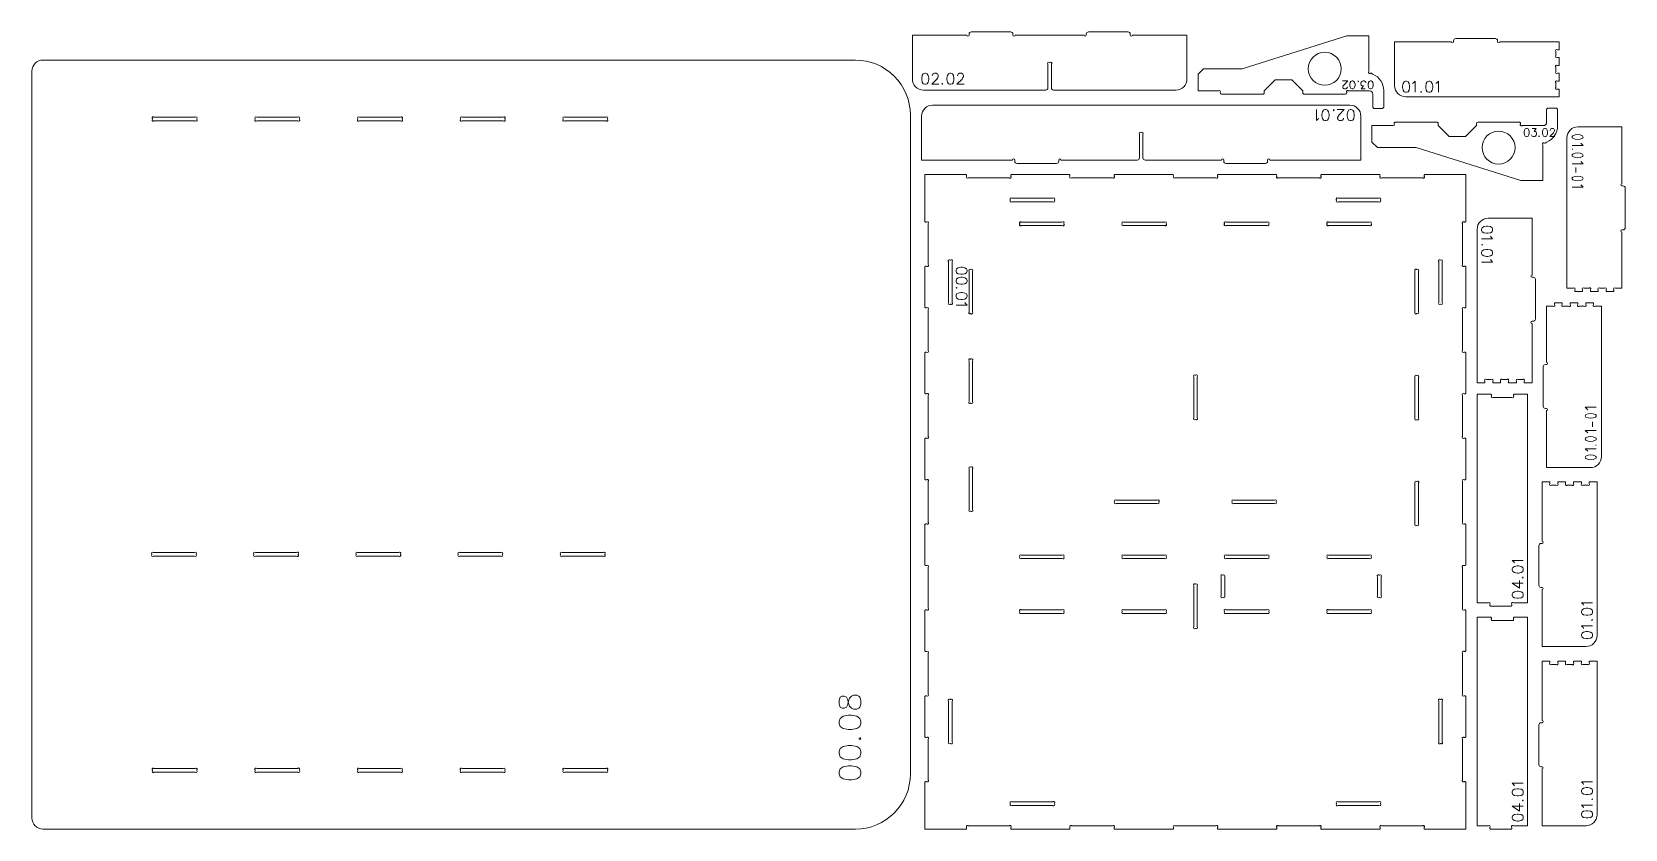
# Model space of a CAD drawing. Extents: x 10 to 1461, y 10 to 736.
import ezdxf

# ---------------------------------------------------------------- set-up
doc = ezdxf.new("R2010")
doc.units = 0
doc.layers.add('cut', color=7, linetype='Continuous', lineweight=0)
doc.layers.add('mark', color=7, linetype='Continuous', lineweight=0)

msp = doc.modelspace()

# ---------------------------------------------------------------- linework, layer by layer
at = {"layer": 'cut'}
for points in [[(812, 732.9), (861.6, 732.9, 1), (863.6, 732.9), (863.6, 733.9, -0.414214), (865.6, 735.9), (901.6, 735.9, -0.414214), (903.6, 733.9), (903.6, 732.9, 1), (905.6, 732.9), (968.4, 732.9, 1), (970.4, 732.9), (970.4, 733.9, -0.414214), (972.4, 735.9), (1008.4, 735.9, -0.414214), (1010.4, 733.9), (1010.4, 732.9, 1), (1012.4, 732.9), (1062, 732.9), (1062, 692.9, -0.414214), (1052, 682.9), (940.6, 682.9, -0.414214), (938.6, 684.9), (938.6, 706.7, 1), (937.2, 708.1), (936.8, 708.1, 1), (935.4, 706.7), (935.4, 684.9, -0.414214), (933.4, 682.9), (822, 682.9, -0.414214), (812, 692.9)], [(1227.7, 732.3), (1227.7, 699.7, 1), (1229.2, 698.3), (1230, 698.3, -0.282511), (1230.8, 697.8, 0.17913), (1231.4, 697.3, -0.303444), (1241.2, 682.5), (1241.2, 667.3), (1240.2, 666.3), (1232.2, 666.3), (1231.2, 667.3), (1231.2, 679.3, 0.414214), (1228.2, 682.3), (1208.9, 682.3, 1), (1207.5, 680.9), (1207.5, 680.3, -0.414214), (1206.5, 679.3), (1168.5, 679.3, -0.414214), (1167.5, 680.3), (1167.5, 682.3), (1157.5, 692.3), (1142.4, 692.3), (1132.4, 682.3), (1132.4, 680.3, -0.414214), (1131.4, 679.3), (1093.4, 679.3, -0.414214), (1092.4, 680.3), (1092.4, 680.9, 1), (1091, 682.3), (1072.2, 682.3), (1072.2, 697.3), (1077.2, 702.3), (1112.4, 702.3), (1207.7, 732.3)], [(1251.1, 726.8), (1302.9, 726.8, 1), (1304.9, 726.8), (1304.9, 727.8, -0.414214), (1306.9, 729.8), (1342.9, 729.8, -0.414214), (1344.9, 727.8), (1344.9, 726.8, 1), (1346.9, 726.8), (1401.1, 726.8), (1401.1, 719.7), (1399.4, 719.7, 1), (1398, 718.3), (1398, 713.9, 1), (1399.4, 712.5), (1401.1, 712.5), (1401.1, 705.4), (1399.4, 705.4, 1), (1398, 704), (1398, 699.6, 1), (1399.4, 698.2), (1401.1, 698.2), (1401.1, 691.1), (1399.4, 691.1, 1), (1398, 689.7), (1398, 685.3, 1), (1399.4, 683.9), (1401.1, 683.9), (1401.1, 676.8), (1261.1, 676.8, -0.414214), (1251.1, 686.8)], [(810.2, 360.2), (810.2, 60.2, -0.414214), (760.2, 10.2), (20.2, 10.2, -0.414214), (10.2, 20.2), (10.2, 700.2, -0.414214), (20.2, 710.2), (760.2, 710.2, -0.414214), (810.2, 660.2)], [(1220.4, 619.2), (1137.5, 619.2, 1), (1135.5, 619.2), (1135.5, 618.2, -0.414214), (1133.5, 616.2), (1097.5, 616.2, -0.414214), (1095.5, 618.2), (1095.5, 619.2, 1), (1093.5, 619.2), (1024, 619.2, -0.414214), (1022, 621.2), (1022, 642.9, 1), (1020.5, 644.4), (1020.2, 644.4, 1), (1018.8, 642.9), (1018.8, 621.2, -0.414214), (1016.8, 619.2), (947.3, 619.2, 1), (945.3, 619.2), (945.3, 618.2, -0.414214), (943.3, 616.2), (907.3, 616.2, -0.414214), (905.3, 618.2), (905.3, 619.2, 1), (903.3, 619.2), (820.4, 619.2), (820.4, 659.2, -0.414214), (830.4, 669.2), (1210.4, 669.2, -0.414214), (1220.4, 659.2)], [(158.9, 654.9, 1), (160.3, 656.3), (160.3, 656.9, 1), (158.9, 658.3), (121.3, 658.3, 1), (119.9, 656.9), (119.9, 656.3, 1), (121.3, 654.9)], [(252.4, 654.9, 1), (253.9, 656.3), (253.9, 656.9, 1), (252.4, 658.3), (214.9, 658.3, 1), (213.5, 656.9), (213.5, 656.3, 1), (214.9, 654.9)], [(346, 654.9, 1), (347.4, 656.3), (347.4, 656.9, 1), (346, 658.3), (308.4, 658.3, 1), (307, 656.9), (307, 656.3, 1), (308.4, 654.9)], [(439.5, 654.9, 1), (440.9, 656.3), (440.9, 656.9, 1), (439.5, 658.3), (401.9, 658.3, 1), (400.5, 656.9), (400.5, 656.3, 1), (401.9, 654.9)], [(533.1, 654.9, 1), (534.5, 656.3), (534.5, 656.9, 1), (533.1, 658.3), (495.5, 658.3, 1), (494.1, 656.9), (494.1, 656.3, 1), (495.5, 654.9)], [(1230.5, 635.6), (1230.5, 650.6), (1249.4, 650.6, 1), (1250.8, 652), (1250.8, 652.6, -0.414214), (1251.8, 653.6), (1289.8, 653.6, -0.414214), (1290.8, 652.6), (1290.8, 650.6), (1300.8, 640.6), (1315.8, 640.6), (1325.8, 650.6), (1325.8, 652.6, -0.414214), (1326.8, 653.6), (1364.8, 653.6, -0.414214), (1365.8, 652.6), (1365.8, 652, 1), (1367.3, 650.6), (1386.6, 650.6, 0.414214), (1389.6, 653.6), (1389.6, 665.6), (1390.6, 666.6), (1398.6, 666.6), (1399.6, 665.6), (1399.6, 650.4, -0.303444), (1389.7, 635.6, 0.17913), (1389.2, 635.2, -0.282511), (1388.3, 634.6), (1387.5, 634.6, 1), (1386.1, 633.2), (1386.1, 600.6), (1366.1, 600.6), (1270.8, 630.6), (1235.5, 630.6)], [(1458.1, 649.5), (1458.1, 597.7, 1), (1458.1, 595.7), (1459.1, 595.7, -0.414214), (1461.1, 593.7), (1461.1, 557.7, -0.414214), (1459.1, 555.7), (1458.1, 555.7, 1), (1458.1, 553.7), (1458.1, 502.6), (1452.2, 502.6, 1), (1450.8, 501.2), (1450.8, 499.5), (1443.8, 499.5), (1443.8, 501.2, 1), (1442.4, 502.6), (1438, 502.6, 1), (1436.6, 501.2), (1436.6, 499.5), (1429.6, 499.5), (1429.6, 501.2, 1), (1428.2, 502.6), (1423.7, 502.6, 1), (1422.3, 501.2), (1422.3, 499.5), (1415.3, 499.5), (1415.3, 501.2, 1), (1413.9, 502.6), (1408.1, 502.6), (1408.1, 639.5, -0.414214), (1418.1, 649.5)], [(823.4, 606), (860.4, 606, -0.414214), (861.4, 605), (861.4, 604.3, 1), (862.8, 602.9), (900.1, 602.9, 1), (901.6, 604.3), (901.6, 605, -0.414214), (902.6, 606), (954.5, 606, -0.414214), (955.5, 605), (955.5, 604.3, 1), (956.9, 602.9), (994.3, 602.9, 1), (995.7, 604.3), (995.7, 605, -0.414214), (996.7, 606), (1048.7, 606, -0.414214), (1049.7, 605), (1049.7, 604.3, 1), (1051.1, 602.9), (1088.4, 602.9, 1), (1089.9, 604.3), (1089.9, 605, -0.414214), (1090.9, 606), (1142.8, 606, -0.414214), (1143.8, 605), (1143.8, 604.3, 1), (1145.2, 602.9), (1182.6, 602.9, 1), (1184, 604.3), (1184, 605, -0.414214), (1185, 606), (1236.9, 606, -0.414214), (1237.9, 605), (1237.9, 604.3, 1), (1239.4, 602.9), (1276.7, 602.9, 1), (1278.1, 604.3), (1278.1, 605, -0.414214), (1279.1, 606), (1316.1, 606), (1316.1, 563.8, -0.414214), (1315.1, 562.8), (1314.5, 562.8, 1), (1313, 561.4), (1313, 524, 1), (1314.5, 522.6), (1315.1, 522.6, -0.414214), (1316.1, 521.6), (1316.1, 485.6, -0.414214), (1315.1, 484.6), (1314.5, 484.6, 1), (1313, 483.2), (1313, 445.8, 1), (1314.5, 444.4), (1315.1, 444.4, -0.414214), (1316.1, 443.4), (1316.1, 407.4, -0.414214), (1315.1, 406.4), (1314.5, 406.4, 1), (1313, 405), (1313, 367.6, 1), (1314.5, 366.2), (1315.1, 366.2, -0.414214), (1316.1, 365.2), (1316.1, 329.2, -0.414214), (1315.1, 328.2), (1314.5, 328.2, 1), (1313, 326.8), (1313, 289.4, 1), (1314.5, 288), (1315.1, 288, -0.414214), (1316.1, 287), (1316.1, 251, -0.414214), (1315.1, 250), (1314.5, 250, 1), (1313, 248.6), (1313, 211.2, 1), (1314.5, 209.8), (1315.1, 209.8, -0.414214), (1316.1, 208.8), (1316.1, 172.8, -0.414214), (1315.1, 171.8), (1314.5, 171.8, 1), (1313, 170.4), (1313, 133, 1), (1314.5, 131.6), (1315.1, 131.6, -0.414214), (1316.1, 130.6), (1316.1, 94.6, -0.414214), (1315.1, 93.6), (1314.5, 93.6, 1), (1313, 92.2), (1313, 54.8, 1), (1314.5, 53.4), (1315.1, 53.4, -0.414214), (1316.1, 52.4), (1316.1, 10.2), (1278.1, 10.2), (1278.1, 11.9, 1), (1276.7, 13.3), (1239.4, 13.3, 1), (1237.9, 11.9), (1237.9, 10.2), (1184, 10.2), (1184, 11.9, 1), (1182.6, 13.3), (1145.2, 13.3, 1), (1143.8, 11.9), (1143.8, 10.2), (1089.9, 10.2), (1089.9, 11.9, 1), (1088.4, 13.3), (1051.1, 13.3, 1), (1049.7, 11.9), (1049.7, 10.2), (995.7, 10.2), (995.7, 11.9, 1), (994.3, 13.3), (956.9, 13.3, 1), (955.5, 11.9), (955.5, 10.2), (901.6, 10.2), (901.6, 11.9, 1), (900.1, 13.3), (862.8, 13.3, 1), (861.4, 11.9), (861.4, 10.2), (823.4, 10.2), (823.4, 52.4, -0.414214), (824.4, 53.4), (825, 53.4, 1), (826.5, 54.8), (826.5, 92.2, 1), (825, 93.6), (824.4, 93.6, -0.414214), (823.4, 94.6), (823.4, 130.6, -0.414214), (824.4, 131.6), (825, 131.6, 1), (826.5, 133), (826.5, 170.4, 1), (825, 171.8), (824.4, 171.8, -0.414214), (823.4, 172.8), (823.4, 208.8, -0.414214), (824.4, 209.8), (825, 209.8, 1), (826.5, 211.2), (826.5, 248.6, 1), (825, 250), (824.4, 250, -0.414214), (823.4, 251), (823.4, 287, -0.414214), (824.4, 288), (825, 288, 1), (826.5, 289.4), (826.5, 326.8, 1), (825, 328.2), (824.4, 328.2, -0.414214), (823.4, 329.2), (823.4, 365.2, -0.414214), (824.4, 366.2), (825, 366.2, 1), (826.5, 367.6), (826.5, 405, 1), (825, 406.4), (824.4, 406.4, -0.414214), (823.4, 407.4), (823.4, 443.4, -0.414214), (824.4, 444.4), (825, 444.4, 1), (826.5, 445.8), (826.5, 483.2, 1), (825, 484.6), (824.4, 484.6, -0.414214), (823.4, 485.6), (823.4, 521.6, -0.414214), (824.4, 522.6), (825, 522.6, 1), (826.5, 524), (826.5, 561.4, 1), (825, 562.8), (824.4, 562.8, -0.414214), (823.4, 563.8)], [(902.6, 584.4, 1), (901.2, 583), (901.2, 582.6, 1), (902.6, 581.2), (939.9, 581.2, 1), (941.4, 582.6), (941.4, 583, 1), (939.9, 584.4)], [(1199.6, 584.4, 1), (1198.1, 583), (1198.1, 582.6, 1), (1199.6, 581.2), (1236.9, 581.2, 1), (1238.3, 582.6), (1238.3, 583, 1), (1236.9, 584.4)], [(1376.3, 566.3), (1376.3, 514.5, 1), (1376.3, 512.5), (1377.3, 512.5, -0.414214), (1379.3, 510.5), (1379.3, 474.5, -0.414214), (1377.3, 472.5), (1376.3, 472.5, 1), (1376.3, 470.5), (1376.3, 416.3), (1369.2, 416.3), (1369.2, 418, 1), (1367.8, 419.4), (1363.4, 419.4, 1), (1362, 418), (1362, 416.3), (1354.9, 416.3), (1354.9, 418, 1), (1353.5, 419.4), (1349.1, 419.4, 1), (1347.7, 418), (1347.7, 416.3), (1340.6, 416.3), (1340.6, 418, 1), (1339.2, 419.4), (1334.8, 419.4, 1), (1333.4, 418), (1333.4, 416.3), (1326.3, 416.3), (1326.3, 556.3, -0.414214), (1336.3, 566.3)], [(911.2, 562.8, 1), (909.8, 561.4), (909.8, 561, 1), (911.2, 559.6), (948.5, 559.6, 1), (950, 561), (950, 561.4, 1), (948.5, 562.8)], [(1004.4, 562.8, 1), (1003, 561.4), (1003, 561, 1), (1004.4, 559.6), (1041.8, 559.6, 1), (1043.2, 561), (1043.2, 561.4, 1), (1041.8, 562.8)], [(1097.7, 562.8, 1), (1096.3, 561.4), (1096.3, 561, 1), (1097.7, 559.6), (1135.1, 559.6, 1), (1136.5, 561), (1136.5, 561.4, 1), (1135.1, 562.8)], [(1191, 562.8, 1), (1189.6, 561.4), (1189.6, 561, 1), (1191, 559.6), (1228.3, 559.6, 1), (1229.7, 561), (1229.7, 561.4, 1), (1228.3, 562.8)], [(846.4, 528.2, 1), (845, 526.8), (845, 489.4, 1), (846.4, 488), (846.7, 488, 1), (848.2, 489.4), (848.2, 526.8, 1), (846.7, 528.2)], [(1292.8, 528.2, 1), (1291.3, 526.8), (1291.3, 489.4, 1), (1292.8, 488), (1293.1, 488, 1), (1294.5, 489.4), (1294.5, 526.8, 1), (1293.1, 528.2)], [(865, 519.6, 1), (863.6, 518.2), (863.6, 480.8, 1), (865, 479.4), (865.3, 479.4, 1), (866.8, 480.8), (866.8, 518.2, 1), (865.3, 519.6)], [(1271.2, 519.6, 1), (1269.7, 518.2), (1269.7, 480.8, 1), (1271.2, 479.4), (1271.5, 479.4, 1), (1272.9, 480.8), (1272.9, 518.2, 1), (1271.5, 519.6)], [(1389.5, 339.3), (1389.5, 391.1, 1), (1389.5, 393.1), (1388.5, 393.1, -0.414214), (1386.5, 395.1), (1386.5, 431.1, -0.414214), (1388.5, 433.1), (1389.5, 433.1, 1), (1389.5, 435.1), (1389.5, 486.2), (1395.3, 486.2, 1), (1396.8, 487.6), (1396.8, 489.3), (1403.8, 489.3), (1403.8, 487.6, 1), (1405.2, 486.2), (1409.6, 486.2, 1), (1411, 487.6), (1411, 489.3), (1418, 489.3), (1418, 487.6, 1), (1419.4, 486.2), (1423.8, 486.2, 1), (1425.3, 487.6), (1425.3, 489.3), (1432.3, 489.3), (1432.3, 487.6, 1), (1433.7, 486.2), (1439.5, 486.2), (1439.5, 349.3, -0.414214), (1429.5, 339.3)], [(865, 438, 1), (863.6, 436.6), (863.6, 399.3, 1), (865, 397.8), (865.3, 397.8, 1), (866.8, 399.3), (866.8, 436.6, 1), (865.3, 438)], [(1069.6, 423.3, 1), (1068.2, 421.9), (1068.2, 384.5, 1), (1069.6, 383.1), (1069.9, 383.1, 1), (1071.4, 384.5), (1071.4, 421.9, 1), (1069.9, 423.3)], [(1271.2, 423.1, 1), (1269.7, 421.7), (1269.7, 384.3, 1), (1271.2, 382.9), (1271.5, 382.9, 1), (1272.9, 384.3), (1272.9, 421.7, 1), (1271.5, 423.1)], [(1372.3, 216.1), (1359.3, 216.1, 1), (1357.9, 214.7), (1357.9, 214.1, -0.414214), (1356.9, 213.1), (1338.9, 213.1, -0.414214), (1337.9, 214.1), (1337.9, 214.7, 1), (1336.5, 216.1), (1326.3, 216.1), (1326.3, 406.1), (1338.3, 406.1, -0.414214), (1339.3, 405.1), (1339.3, 404.5, 1), (1340.7, 403.1), (1357.9, 403.1, 1), (1359.3, 404.5), (1359.3, 405.1, -0.414214), (1360.3, 406.1), (1372.3, 406.1)], [(865, 339.8, 1), (863.6, 338.4), (863.6, 301, 1), (865, 299.6), (865.3, 299.6, 1), (866.8, 301), (866.8, 338.4, 1), (865.3, 339.8)], [(1271.2, 326.7, 1), (1269.7, 325.3), (1269.7, 287.9, 1), (1271.2, 286.5), (1271.5, 286.5, 1), (1272.9, 287.9), (1272.9, 325.3, 1), (1271.5, 326.7)], [(1385.5, 176.4), (1385.5, 228.2, 1), (1385.5, 230.2), (1384.5, 230.2, -0.414214), (1382.5, 232.2), (1382.5, 268.2, -0.414214), (1384.5, 270.2), (1385.5, 270.2, 1), (1385.5, 272.2), (1385.5, 326.4), (1392.6, 326.4), (1392.6, 324.7, 1), (1394, 323.3), (1398.4, 323.3, 1), (1399.8, 324.7), (1399.8, 326.4), (1406.9, 326.4), (1406.9, 324.7, 1), (1408.3, 323.3), (1412.7, 323.3, 1), (1414.1, 324.7), (1414.1, 326.4), (1421.2, 326.4), (1421.2, 324.7, 1), (1422.6, 323.3), (1427, 323.3, 1), (1428.4, 324.7), (1428.4, 326.4), (1435.5, 326.4), (1435.5, 186.4, -0.414214), (1425.5, 176.4)], [(997.6, 309.7, 1), (996.2, 308.3), (996.2, 307.9, 1), (997.6, 306.5), (1035, 306.5, 1), (1036.4, 307.9), (1036.4, 308.3, 1), (1035, 309.7)], [(1104.5, 309.7, 1), (1103.1, 308.3), (1103.1, 307.9, 1), (1104.5, 306.5), (1141.9, 306.5, 1), (1143.3, 307.9), (1143.3, 308.3, 1), (1141.9, 309.7)], [(158.3, 258.6, 1), (159.7, 260), (159.7, 260.6, 1), (158.3, 262), (120.7, 262, 1), (119.3, 260.6), (119.3, 260, 1), (120.7, 258.6)], [(251.3, 258.6, 1), (252.8, 260), (252.8, 260.6, 1), (251.3, 262), (213.8, 262, 1), (212.4, 260.6), (212.4, 260, 1), (213.8, 258.6)], [(344.4, 258.6, 1), (345.8, 260), (345.8, 260.6, 1), (344.4, 262), (306.8, 262, 1), (305.4, 260.6), (305.4, 260, 1), (306.8, 258.6)], [(437.5, 258.6, 1), (438.9, 260), (438.9, 260.6, 1), (437.5, 262), (399.9, 262, 1), (398.5, 260.6), (398.5, 260, 1), (399.9, 258.6)], [(530.5, 258.6, 1), (531.9, 260), (531.9, 260.6, 1), (530.5, 262), (493, 262, 1), (491.5, 260.6), (491.5, 260, 1), (493, 258.6)], [(911.2, 259.6, 1), (909.8, 258.2), (909.8, 257.8, 1), (911.2, 256.4), (948.5, 256.4, 1), (950, 257.8), (950, 258.2, 1), (948.5, 259.6)], [(1004.4, 259.6, 1), (1003, 258.2), (1003, 257.8, 1), (1004.4, 256.4), (1041.8, 256.4, 1), (1043.2, 257.8), (1043.2, 258.2, 1), (1041.8, 259.6)], [(1097.7, 259.6, 1), (1096.3, 258.2), (1096.3, 257.8, 1), (1097.7, 256.4), (1135.1, 256.4, 1), (1136.5, 257.8), (1136.5, 258.2, 1), (1135.1, 259.6)], [(1191, 259.6, 1), (1189.6, 258.2), (1189.6, 257.8, 1), (1191, 256.4), (1228.3, 256.4, 1), (1229.7, 257.8), (1229.7, 258.2, 1), (1228.3, 259.6)], [(1069.6, 233.1, 1), (1068.2, 231.7), (1068.2, 194.3, 1), (1069.6, 192.9), (1069.9, 192.9, 1), (1071.4, 194.3), (1071.4, 231.7, 1), (1069.9, 233.1)], [(1094.6, 241.3, 1), (1093.2, 239.9), (1093.2, 222.5, 1), (1094.6, 221.1), (1094.9, 221.1, 1), (1096.4, 222.5), (1096.4, 239.9, 1), (1094.9, 241.3)], [(1237.1, 241.3, 1), (1235.6, 239.9), (1235.6, 222.5, 1), (1237.1, 221.1), (1237.4, 221.1, 1), (1238.8, 222.5), (1238.8, 239.9, 1), (1237.4, 241.3)], [(911.2, 209.8, 1), (909.8, 208.4), (909.8, 208, 1), (911.2, 206.6), (948.5, 206.6, 1), (950, 208), (950, 208.4, 1), (948.5, 209.8)], [(1004.4, 209.8, 1), (1003, 208.4), (1003, 208, 1), (1004.4, 206.6), (1041.8, 206.6, 1), (1043.2, 208), (1043.2, 208.4, 1), (1041.8, 209.8)], [(1097.7, 209.8, 1), (1096.3, 208.4), (1096.3, 208, 1), (1097.7, 206.6), (1135.1, 206.6, 1), (1136.5, 208), (1136.5, 208.4, 1), (1135.1, 209.8)], [(1191, 209.8, 1), (1189.6, 208.4), (1189.6, 208, 1), (1191, 206.6), (1228.3, 206.6, 1), (1229.7, 208), (1229.7, 208.4, 1), (1228.3, 209.8)], [(1372.3, 13.2), (1359.3, 13.2, 1), (1357.9, 11.8), (1357.9, 11.2, -0.414214), (1356.9, 10.2), (1338.9, 10.2, -0.414214), (1337.9, 11.2), (1337.9, 11.8, 1), (1336.5, 13.2), (1326.3, 13.2), (1326.3, 203.2), (1338.3, 203.2, -0.414214), (1339.3, 202.2), (1339.3, 201.6, 1), (1340.7, 200.2), (1357.9, 200.2, 1), (1359.3, 201.6), (1359.3, 202.2, -0.414214), (1360.3, 203.2), (1372.3, 203.2)], [(1385.5, 13.2), (1385.5, 65, 1), (1385.5, 67), (1384.5, 67, -0.414214), (1382.5, 69), (1382.5, 105, -0.414214), (1384.5, 107), (1385.5, 107, 1), (1385.5, 109), (1385.5, 163.2), (1392.6, 163.2), (1392.6, 161.5, 1), (1394, 160.1), (1398.4, 160.1, 1), (1399.8, 161.5), (1399.8, 163.2), (1406.9, 163.2), (1406.9, 161.5, 1), (1408.3, 160.1), (1412.7, 160.1, 1), (1414.1, 161.5), (1414.1, 163.2), (1421.2, 163.2), (1421.2, 161.5, 1), (1422.6, 160.1), (1427, 160.1, 1), (1428.4, 161.5), (1428.4, 163.2), (1435.5, 163.2), (1435.5, 23.2, -0.414214), (1425.5, 13.2)], [(846.4, 128.2, 1), (845, 126.8), (845, 89.4, 1), (846.4, 88), (846.7, 88, 1), (848.2, 89.4), (848.2, 126.8, 1), (846.7, 128.2)], [(1292.8, 128.2, 1), (1291.3, 126.8), (1291.3, 89.4, 1), (1292.8, 88), (1293.1, 88, 1), (1294.5, 89.4), (1294.5, 126.8, 1), (1293.1, 128.2)], [(158.9, 62.1, 1), (160.3, 63.5), (160.3, 64.1, 1), (158.9, 65.5), (121.3, 65.5, 1), (119.9, 64.1), (119.9, 63.5, 1), (121.3, 62.1)], [(252.4, 62.1, 1), (253.9, 63.5), (253.9, 64.1, 1), (252.4, 65.5), (214.9, 65.5, 1), (213.5, 64.1), (213.5, 63.5, 1), (214.9, 62.1)], [(346, 62.1, 1), (347.4, 63.5), (347.4, 64.1, 1), (346, 65.5), (308.4, 65.5, 1), (307, 64.1), (307, 63.5, 1), (308.4, 62.1)], [(439.5, 62.1, 1), (440.9, 63.5), (440.9, 64.1, 1), (439.5, 65.5), (401.9, 65.5, 1), (400.5, 64.1), (400.5, 63.5, 1), (401.9, 62.1)], [(533.1, 62.1, 1), (534.5, 63.5), (534.5, 64.1, 1), (533.1, 65.5), (495.5, 65.5, 1), (494.1, 64.1), (494.1, 63.5, 1), (495.5, 62.1)], [(902.6, 35, 1), (901.2, 33.6), (901.2, 33.2, 1), (902.6, 31.8), (939.9, 31.8, 1), (941.4, 33.2), (941.4, 33.6, 1), (939.9, 35)], [(1199.6, 35, 1), (1198.1, 33.6), (1198.1, 33.2, 1), (1199.6, 31.8), (1236.9, 31.8, 1), (1238.3, 33.2), (1238.3, 33.6, 1), (1236.9, 35)]]:
    msp.add_lwpolyline(points, format="xyb", close=True, dxfattribs=at)
for centre in [(1187.5, 702.3), (1345.8, 630.6)]:
    msp.add_circle(centre, 15, dxfattribs=at)
at = {"layer": 'mark'}
for p, q in [((830.1, 696.3), (830.6, 697.3)), ((830.6, 697.3), (831, 697.7)), ((831, 697.7), (832, 698.2)), ((832, 698.2), (833.8, 698.2)), ((833.8, 698.2), (834.7, 697.7)), ((834.7, 697.7), (835.2, 697.3)), ((835.2, 697.3), (835.6, 696.3)), ((853.1, 696.3), (853.6, 697.3)), ((853.6, 697.3), (854, 697.7)), ((854, 697.7), (854.9, 698.2)), ((854.9, 698.2), (856.8, 698.2)), ((856.8, 698.2), (857.7, 697.7)), ((857.7, 697.7), (858.1, 697.3)), ((858.1, 697.3), (858.6, 696.3)), ((834.3, 693), (829.7, 688.2)), ((829.7, 688.2), (836.1, 688.2)), ((830.1, 695.8), (830.1, 696.3)), ((835.2, 694.4), (834.3, 693)), ((835.6, 695.4), (835.2, 694.4)), ((835.6, 696.3), (835.6, 695.4)), ((839.3, 689.2), (838.8, 688.7)), ((838.8, 688.7), (839.3, 688.2)), ((839.3, 688.2), (839.8, 688.7)), ((857.2, 693), (852.6, 688.2)), ((852.6, 688.2), (859.1, 688.2)), ((853.1, 695.8), (853.1, 696.3)), ((858.1, 694.4), (857.2, 693)), ((858.6, 695.4), (858.1, 694.4)), ((858.6, 696.3), (858.6, 695.4)), ((1208.4, 691.2), (1203.7, 691.2)), ((1204.1, 686.2), (1204.4, 686.8)), ((1204.1, 685.5), (1204.1, 686.2)), ((1204.4, 684.8), (1204.1, 685.5)), ((1204.4, 686.8), (1205.1, 687.8)), ((1204.7, 684.5), (1204.4, 684.8)), ((1205.4, 684.2), (1204.7, 684.5)), ((1205.1, 687.8), (1208.4, 691.2)), ((1206.7, 684.2), (1205.4, 684.2)), ((1207.4, 684.5), (1206.7, 684.2)), ((1207.7, 684.8), (1207.4, 684.5)), ((1208.1, 685.5), (1207.7, 684.8)), ((1208.1, 685.8), (1208.1, 685.5)), ((1218.1, 691.2), (1217.7, 690.8)), ((1218.4, 690.8), (1218.1, 691.2)), ((1218.1, 690.5), (1218.4, 690.8)), ((1220.4, 689.2), (1220.7, 690.2)), ((1220.4, 688.5), (1220.4, 689.2)), ((1220.7, 687.5), (1220.4, 688.5)), ((1220.7, 690.2), (1221.4, 690.8)), ((1221.1, 687.2), (1220.7, 687.5)), ((1220.7, 684.2), (1222.7, 686.8)), ((1224.4, 684.2), (1220.7, 684.2)), ((1221.7, 686.8), (1221.1, 687.2)), ((1221.4, 690.8), (1222.4, 691.2)), ((1222.7, 686.8), (1221.7, 686.8)), ((1222.4, 691.2), (1223.4, 691.2)), ((1223.4, 691.2), (1224.4, 690.8)), ((1224.4, 690.8), (1224.7, 690.5)), ((1224.7, 690.5), (1225.1, 689.8)), ((1267.5, 689), (1268.4, 689.5)), ((1268.4, 689.5), (1269.8, 690.9)), ((1269.8, 690.9), (1269.8, 680.9)), ((1288.7, 689), (1289.6, 689.5)), ((1289.6, 689.5), (1291, 690.9)), ((1291, 690.9), (1291, 680.9)), ((1275.3, 681.9), (1274.9, 681.4)), ((1274.9, 681.4), (1275.3, 680.9)), ((1275.3, 680.9), (1275.8, 681.4)), ((1179.9, 655.1), (1179.9, 665.1)), ((1181.3, 656.5), (1179.9, 655.1)), ((1182.2, 657), (1181.3, 656.5)), ((1195.5, 665.1), (1195.1, 664.6)), ((1196, 664.6), (1195.5, 665.1)), ((1195.5, 664.1), (1196, 664.6)), ((1205.2, 665.1), (1198.7, 665.1)), ((1199.2, 657.9), (1199.6, 658.9)), ((1199.2, 657), (1199.2, 657.9)), ((1199.6, 656), (1199.2, 657)), ((1199.6, 658.9), (1200.6, 660.3)), ((1200.1, 655.6), (1199.6, 656)), ((1201, 655.1), (1200.1, 655.6)), ((1200.6, 660.3), (1205.2, 665.1)), ((1202.9, 655.1), (1201, 655.1)), ((1203.8, 655.6), (1202.9, 655.1)), ((1204.2, 656), (1203.8, 655.6)), ((1204.7, 657), (1204.2, 656)), ((1204.7, 657.5), (1204.7, 657)), ((1376.1, 641.5), (1375.8, 642.1)), ((1376.4, 641.1), (1376.1, 641.5)), ((1376.4, 647.8), (1380.1, 647.8)), ((1377.4, 640.8), (1376.4, 641.1)), ((1378.4, 640.8), (1377.4, 640.8)), ((1380.1, 647.8), (1378.1, 645.1)), ((1378.1, 645.1), (1379.1, 645.1)), ((1379.4, 641.1), (1378.4, 640.8)), ((1379.1, 645.1), (1379.8, 644.8)), ((1380.1, 641.8), (1379.4, 641.1)), ((1379.8, 644.8), (1380.1, 644.5)), ((1380.1, 644.5), (1380.4, 643.5)), ((1380.4, 642.8), (1380.1, 641.8)), ((1380.4, 643.5), (1380.4, 642.8)), ((1382.8, 641.5), (1382.4, 641.1)), ((1382.4, 641.1), (1382.8, 640.8)), ((1382.8, 640.8), (1383.1, 641.1)), ((1395.8, 644.1), (1392.4, 640.8)), ((1392.4, 640.8), (1397.1, 640.8)), ((1392.8, 646.5), (1393.1, 647.1)), ((1392.8, 646.1), (1392.8, 646.5)), ((1393.1, 647.1), (1393.4, 647.5)), ((1393.4, 647.5), (1394.1, 647.8)), ((1394.1, 647.8), (1395.4, 647.8)), ((1395.4, 647.8), (1396.1, 647.5)), ((1396.4, 645.1), (1395.8, 644.1)), ((1396.1, 647.5), (1396.4, 647.1)), ((1396.4, 647.1), (1396.8, 646.5)), ((1396.8, 645.8), (1396.4, 645.1)), ((1396.8, 646.5), (1396.8, 645.8)), ((1412.8, 632.4), (1422.8, 632.4)), ((1412.8, 629.1), (1413.3, 629.1)), ((1422.8, 632.4), (1420.6, 634.6)), ((1412.8, 615.7), (1422.8, 615.7)), ((1416.1, 608), (1416.1, 612.4)), ((1422.8, 615.7), (1420.6, 618)), ((1420.6, 596.8), (1422.8, 594.6)), ((1422.8, 594.6), (1412.8, 594.6)), ((1340.4, 547.5), (1330.4, 547.5)), ((1330.9, 542.5), (1330.4, 542)), ((1330.4, 542), (1330.9, 541.6)), ((1331.4, 542), (1330.9, 542.5)), ((1338.5, 549.8), (1339, 548.9)), ((1339, 548.9), (1340.4, 547.5)), ((1340.4, 526.4), (1330.4, 526.4)), ((1338.5, 528.7), (1339, 527.8)), ((1339, 527.8), (1340.4, 526.4)), ((852.3, 503.3), (851.8, 502.8)), ((851.8, 502.8), (852.3, 502.4)), ((852.8, 502.8), (852.3, 503.3)), ((861.8, 487.2), (851.8, 487.2)), ((859.9, 489.5), (860.4, 488.6)), ((860.4, 488.6), (861.8, 487.2)), ((1427, 391.9), (1424.8, 394.2)), ((1424.8, 394.2), (1434.8, 394.2)), ((1431.5, 380.8), (1431.5, 376.4)), ((1434.8, 373), (1424.8, 373)), ((1424.8, 373), (1427, 370.8)), ((1434.8, 356.4), (1424.8, 356.4)), ((1424.8, 356.4), (1427, 354.2)), ((1434.8, 359.7), (1434.2, 359.7)), ((1359.8, 253.4), (1358.3, 254.8)), ((1358.3, 254.8), (1368.3, 254.8)), ((1360.3, 252.5), (1359.8, 253.4)), ((1368.3, 234.1), (1358.3, 234.1)), ((1358.3, 234.1), (1365, 229.5)), ((1365, 229.5), (1365, 236.4)), ((1367.4, 239.2), (1367.9, 238.7)), ((1368.3, 239.2), (1367.9, 239.7)), ((1367.9, 238.7), (1368.3, 239.2)), ((1422.8, 214.9), (1421.4, 216.2)), ((1421.4, 216.2), (1431.4, 216.2)), ((1423.3, 214), (1422.8, 214.9)), ((1422.8, 193.7), (1421.4, 195.1)), ((1421.4, 195.1), (1431.4, 195.1)), ((1423.3, 192.8), (1422.8, 193.7)), ((1430.5, 200.6), (1430.9, 200.2)), ((1431.4, 200.6), (1430.9, 201.1)), ((1430.9, 200.2), (1431.4, 200.6)), ((763.3, 92.6), (764.3, 91.7)), ((765.2, 92.6), (764.3, 93.6)), ((764.3, 91.7), (765.2, 92.6)), ((1359.8, 50.5), (1358.3, 51.9)), ((1358.3, 51.9), (1368.3, 51.9)), ((1360.3, 49.6), (1359.8, 50.5)), ((1422.8, 51.7), (1421.4, 53.1)), ((1421.4, 53.1), (1431.4, 53.1)), ((1423.3, 50.8), (1422.8, 51.7)), ((1368.3, 31.2), (1358.3, 31.2)), ((1358.3, 31.2), (1365, 26.6)), ((1365, 26.6), (1365, 33.5)), ((1367.4, 36.3), (1367.9, 35.8)), ((1368.3, 36.3), (1367.9, 36.7)), ((1367.9, 35.8), (1368.3, 36.3)), ((1422.8, 30.6), (1421.4, 31.9)), ((1421.4, 31.9), (1431.4, 31.9)), ((1423.3, 29.6), (1422.8, 30.6)), ((1430.5, 37.4), (1430.9, 37)), ((1431.4, 37.4), (1430.9, 37.9)), ((1430.9, 37), (1431.4, 37.4))]:
    msp.add_line(p, q, dxfattribs=at)
for points in [[(823.2, 698.2), (821.8, 697.7), (820.9, 696.3), (820.5, 693.9), (820.5, 692.5), (820.9, 690.1), (821.8, 688.7), (823.2, 688.2), (824.1, 688.2), (825.5, 688.7), (826.4, 690.1), (826.9, 692.5), (826.9, 693.9), (826.4, 696.3), (825.5, 697.7), (824.1, 698.2)], [(846.2, 698.2), (844.8, 697.7), (843.9, 696.3), (843.4, 693.9), (843.4, 692.5), (843.9, 690.1), (844.8, 688.7), (846.2, 688.2), (847.1, 688.2), (848.5, 688.7), (849.4, 690.1), (849.9, 692.5), (849.9, 693.9), (849.4, 696.3), (848.5, 697.7), (847.1, 698.2)], [(1213.1, 684.2), (1214.1, 684.5), (1214.7, 685.5), (1215.1, 687.2), (1215.1, 688.2), (1214.7, 689.8), (1214.1, 690.8), (1213.1, 691.2), (1212.4, 691.2), (1211.4, 690.8), (1210.7, 689.8), (1210.4, 688.2), (1210.4, 687.2), (1210.7, 685.5), (1211.4, 684.5), (1212.4, 684.2)], [(1229.7, 684.2), (1230.7, 684.5), (1231.4, 685.5), (1231.7, 687.2), (1231.7, 688.2), (1231.4, 689.8), (1230.7, 690.8), (1229.7, 691.2), (1229.1, 691.2), (1228.1, 690.8), (1227.4, 689.8), (1227.1, 688.2), (1227.1, 687.2), (1227.4, 685.5), (1228.1, 684.5), (1229.1, 684.2)], [(1261.1, 690.9), (1259.7, 690.4), (1258.8, 689), (1258.3, 686.6), (1258.3, 685.2), (1258.8, 682.8), (1259.7, 681.4), (1261.1, 680.9), (1262, 680.9), (1263.4, 681.4), (1264.3, 682.8), (1264.8, 685.2), (1264.8, 686.6), (1264.3, 689), (1263.4, 690.4), (1262, 690.9)], [(1282.2, 690.9), (1280.8, 690.4), (1279.9, 689), (1279.5, 686.6), (1279.5, 685.2), (1279.9, 682.8), (1280.8, 681.4), (1282.2, 680.9), (1283.1, 680.9), (1284.5, 681.4), (1285.4, 682.8), (1285.9, 685.2), (1285.9, 686.6), (1285.4, 689), (1284.5, 690.4), (1283.1, 690.9)], [(1188.6, 655.1), (1190, 655.6), (1190.9, 657), (1191.4, 659.4), (1191.4, 660.8), (1190.9, 663.2), (1190, 664.6), (1188.6, 665.1), (1187.7, 665.1), (1186.3, 664.6), (1185.4, 663.2), (1184.9, 660.8), (1184.9, 659.4), (1185.4, 657), (1186.3, 655.6), (1187.7, 655.1)], [(1211.6, 655.1), (1213, 655.6), (1213.9, 657), (1214.4, 659.4), (1214.4, 660.8), (1213.9, 663.2), (1213, 664.6), (1211.6, 665.1), (1210.7, 665.1), (1209.3, 664.6), (1208.4, 663.2), (1207.9, 660.8), (1207.9, 659.4), (1208.4, 657), (1209.3, 655.6), (1210.7, 655.1)], [(1371.1, 647.8), (1370.1, 647.5), (1369.4, 646.5), (1369.1, 644.8), (1369.1, 643.8), (1369.4, 642.1), (1370.1, 641.1), (1371.1, 640.8), (1371.8, 640.8), (1372.8, 641.1), (1373.4, 642.1), (1373.8, 643.8), (1373.8, 644.8), (1373.4, 646.5), (1372.8, 647.5), (1371.8, 647.8)], [(1387.8, 647.8), (1386.8, 647.5), (1386.1, 646.5), (1385.8, 644.8), (1385.8, 643.8), (1386.1, 642.1), (1386.8, 641.1), (1387.8, 640.8), (1388.4, 640.8), (1389.4, 641.1), (1390.1, 642.1), (1390.4, 643.8), (1390.4, 644.8), (1390.1, 646.5), (1389.4, 647.5), (1388.4, 647.8)], [(1340.4, 556.3), (1340, 557.6), (1338.5, 558.6), (1336.1, 559), (1334.7, 559), (1332.3, 558.6), (1330.9, 557.6), (1330.4, 556.3), (1330.4, 555.4), (1330.9, 554), (1332.3, 553.1), (1334.7, 552.6), (1336.1, 552.6), (1338.5, 553.1), (1340, 554), (1340.4, 555.4)], [(1340.4, 535.1), (1340, 536.5), (1338.5, 537.4), (1336.1, 537.9), (1334.7, 537.9), (1332.3, 537.4), (1330.9, 536.5), (1330.4, 535.1), (1330.4, 534.2), (1330.9, 532.8), (1332.3, 531.9), (1334.7, 531.5), (1336.1, 531.5), (1338.5, 531.9), (1340, 532.8), (1340.4, 534.2)], [(861.8, 518.9), (861.4, 520.3), (859.9, 521.2), (857.5, 521.7), (856.1, 521.7), (853.7, 521.2), (852.3, 520.3), (851.8, 518.9), (851.8, 518), (852.3, 516.6), (853.7, 515.7), (856.1, 515.2), (857.5, 515.2), (859.9, 515.7), (861.4, 516.6), (861.8, 518)], [(861.8, 509.7), (861.4, 511.1), (859.9, 512), (857.5, 512.5), (856.1, 512.5), (853.7, 512), (852.3, 511.1), (851.8, 509.7), (851.8, 508.8), (852.3, 507.4), (853.7, 506.5), (856.1, 506.1), (857.5, 506.1), (859.9, 506.5), (861.4, 507.4), (861.8, 508.8)], [(861.8, 495.9), (861.4, 497.3), (859.9, 498.2), (857.5, 498.7), (856.1, 498.7), (853.7, 498.2), (852.3, 497.3), (851.8, 495.9), (851.8, 495), (852.3, 493.7), (853.7, 492.7), (856.1, 492.3), (857.5, 492.3), (859.9, 492.7), (861.4, 493.7), (861.8, 495)], [(1358.3, 246.1), (1358.8, 244.7), (1360.3, 243.8), (1362.6, 243.3), (1364.1, 243.3), (1366.4, 243.8), (1367.9, 244.7), (1368.3, 246.1), (1368.3, 247), (1367.9, 248.4), (1366.4, 249.3), (1364.1, 249.8), (1362.6, 249.8), (1360.3, 249.3), (1358.8, 248.4), (1358.3, 247)], [(1358.3, 223.1), (1358.8, 221.7), (1360.3, 220.8), (1362.6, 220.4), (1364.1, 220.4), (1366.4, 220.8), (1367.9, 221.7), (1368.3, 223.1), (1368.3, 224), (1367.9, 225.4), (1366.4, 226.3), (1364.1, 226.8), (1362.6, 226.8), (1360.3, 226.3), (1358.8, 225.4), (1358.3, 224)], [(1421.4, 207.5), (1421.9, 206.1), (1423.3, 205.2), (1425.7, 204.8), (1427.1, 204.8), (1429.5, 205.2), (1430.9, 206.1), (1431.4, 207.5), (1431.4, 208.4), (1430.9, 209.8), (1429.5, 210.7), (1427.1, 211.2), (1425.7, 211.2), (1423.3, 210.7), (1421.9, 209.8), (1421.4, 208.4)], [(1421.4, 186.4), (1421.9, 185), (1423.3, 184.1), (1425.7, 183.6), (1427.1, 183.6), (1429.5, 184.1), (1430.9, 185), (1431.4, 186.4), (1431.4, 187.3), (1430.9, 188.7), (1429.5, 189.6), (1427.1, 190.1), (1425.7, 190.1), (1423.3, 189.6), (1421.9, 188.7), (1421.4, 187.3)], [(745.2, 123.9), (746.2, 121.1), (748.1, 120.2), (750, 120.2), (751.9, 121.1), (752.8, 123), (753.8, 126.6), (754.7, 129.4), (756.6, 131.2), (758.5, 132.2), (761.4, 132.2), (763.3, 131.2), (764.3, 130.3), (765.2, 127.6), (765.2, 123.9), (764.3, 121.1), (763.3, 120.2), (761.4, 119.3), (758.5, 119.3), (756.6, 120.2), (754.7, 122.1), (753.8, 124.8), (752.8, 128.5), (751.9, 130.3), (750, 131.2), (748.1, 131.2), (746.2, 130.3), (745.2, 127.6)], [(745.2, 106.4), (746.2, 103.7), (749, 101.8), (753.8, 100.9), (756.6, 100.9), (761.4, 101.8), (764.3, 103.7), (765.2, 106.4), (765.2, 108.3), (764.3, 111), (761.4, 112.9), (756.6, 113.8), (753.8, 113.8), (749, 112.9), (746.2, 111), (745.2, 108.3)], [(745.2, 78.9), (746.2, 76.1), (749, 74.3), (753.8, 73.3), (756.6, 73.3), (761.4, 74.3), (764.3, 76.1), (765.2, 78.9), (765.2, 80.7), (764.3, 83.5), (761.4, 85.3), (756.6, 86.2), (753.8, 86.2), (749, 85.3), (746.2, 83.5), (745.2, 80.7)], [(745.2, 60.5), (746.2, 57.7), (749, 55.9), (753.8, 55), (756.6, 55), (761.4, 55.9), (764.3, 57.7), (765.2, 60.5), (765.2, 62.3), (764.3, 65.1), (761.4, 66.9), (756.6, 67.8), (753.8, 67.8), (749, 66.9), (746.2, 65.1), (745.2, 62.3)], [(1358.3, 43.2), (1358.8, 41.8), (1360.3, 40.9), (1362.6, 40.4), (1364.1, 40.4), (1366.4, 40.9), (1367.9, 41.8), (1368.3, 43.2), (1368.3, 44.1), (1367.9, 45.5), (1366.4, 46.4), (1364.1, 46.8), (1362.6, 46.8), (1360.3, 46.4), (1358.8, 45.5), (1358.3, 44.1)], [(1421.4, 44.3), (1421.9, 43), (1423.3, 42), (1425.7, 41.6), (1427.1, 41.6), (1429.5, 42), (1430.9, 43), (1431.4, 44.3), (1431.4, 45.3), (1430.9, 46.6), (1429.5, 47.6), (1427.1, 48), (1425.7, 48), (1423.3, 47.6), (1421.9, 46.6), (1421.4, 45.3)], [(1358.3, 20.2), (1358.8, 18.8), (1360.3, 17.9), (1362.6, 17.4), (1364.1, 17.4), (1366.4, 17.9), (1367.9, 18.8), (1368.3, 20.2), (1368.3, 21.1), (1367.9, 22.5), (1366.4, 23.4), (1364.1, 23.9), (1362.6, 23.9), (1360.3, 23.4), (1358.8, 22.5), (1358.3, 21.1)], [(1421.4, 23.2), (1421.9, 21.8), (1423.3, 20.9), (1425.7, 20.4), (1427.1, 20.4), (1429.5, 20.9), (1430.9, 21.8), (1431.4, 23.2), (1431.4, 24.1), (1430.9, 25.5), (1429.5, 26.4), (1427.1, 26.9), (1425.7, 26.9), (1423.3, 26.4), (1421.9, 25.5), (1421.4, 24.1)]]:
    msp.add_lwpolyline(points, close=True, dxfattribs=at)
for points in [[(1413.3, 639.1, 0.25), (1422.2, 639.1, 0.5), (1422.2, 641.3, 0.25), (1413.3, 641.3, 0.5)], [(1413.3, 622.4, 0.25), (1422.2, 622.4, 0.5), (1422.2, 624.6, 0.25), (1413.3, 624.6, 0.5)], [(1413.3, 601.3, 0.25), (1422.2, 601.3, 0.5), (1422.2, 603.5, 0.25), (1413.3, 603.5, 0.5)], [(1434.2, 387.5, 0.25), (1425.3, 387.5, 0.5), (1425.3, 385.3, 0.25), (1434.2, 385.3, 0.5)], [(1434.2, 366.4, 0.25), (1425.3, 366.4, 0.5), (1425.3, 364.2, 0.25), (1434.2, 364.2, 0.5)], [(1434.2, 349.7, 0.25), (1425.3, 349.7, 0.5), (1425.3, 347.5, 0.25), (1434.2, 347.5, 0.5)]]:
    msp.add_lwpolyline(points, format="xyb", close=True, dxfattribs=at)

doc.saveas('drawing.dxf')
